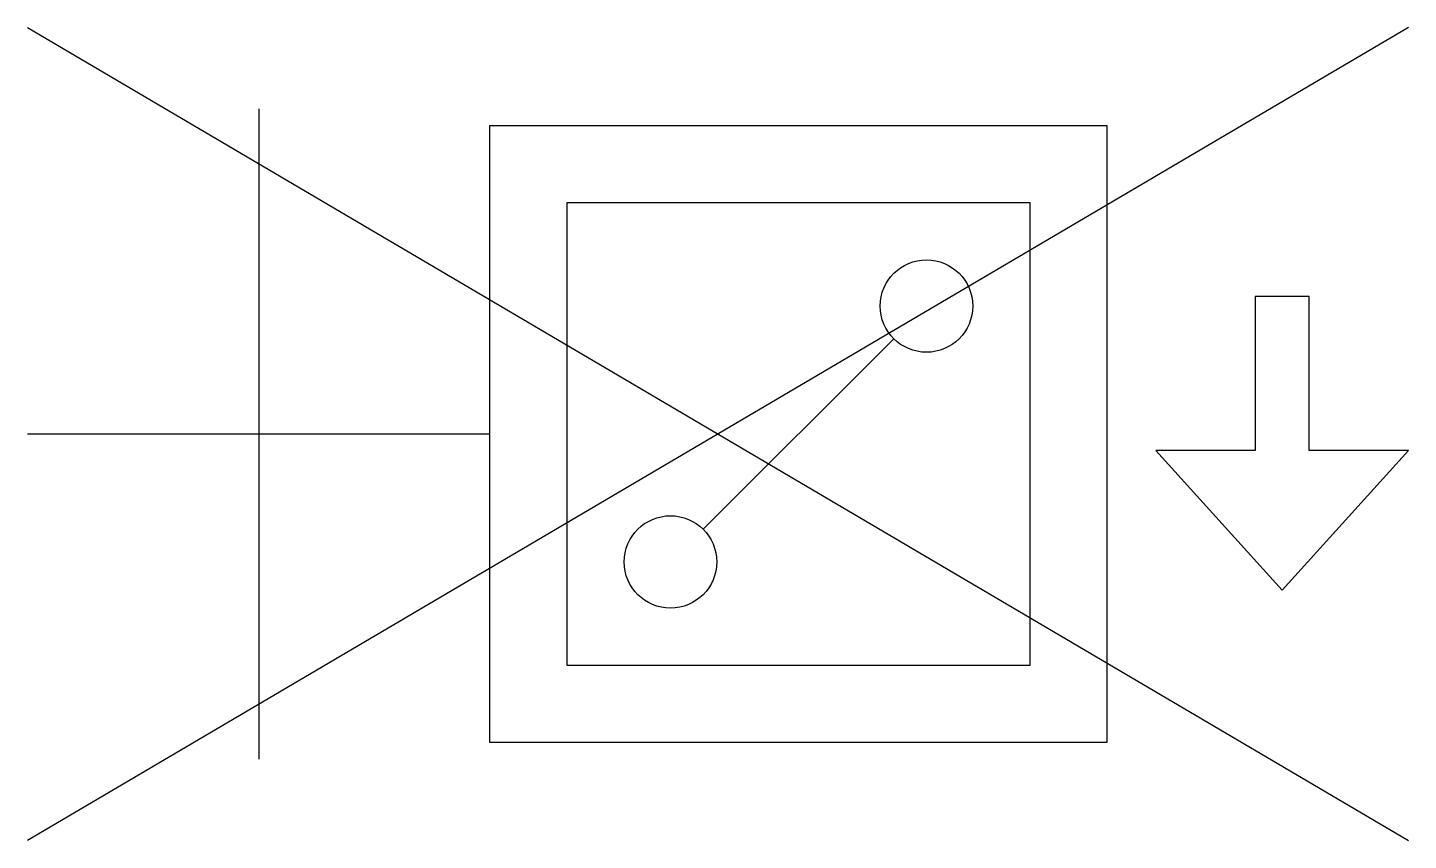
# Model space of a CAD drawing. Header units: metres. Extents: x 0 to 8.96, y -2.64 to 2.64.
import ezdxf

# ---------------------------------------------------------------- set-up
doc = ezdxf.new("R2010")
doc.units = ezdxf.units.M

msp = doc.modelspace()

# ---------------------------------------------------------------- linework, layer by layer
for p, q in [((8.959, 2.637), (0, -2.637)), ((0, 2.637), (8.959, -2.637)), ((1.5, 2.1096), (1.5, -2.1096)), ((4.3831, -0.6184), (5.6199, 0.6184)), ((1.5, 0), (0, 0)), ((3, 0), (1.5, 0))]:
    msp.add_line(p, q)
for points in [[(3, 2.0015), (7.003, 2.0015), (7.003, -2.0015), (3, -2.0015)], [(3.5, 1.5015), (6.503, 1.5015), (6.503, -1.5015), (3.5, -1.5015)], [(8.3143, 0.8929), (7.9639, 0.8929), (7.9639, -0.1071), (7.3193, -0.1071), (8.1391, -1.0124), (8.959, -0.1071), (8.3143, -0.1071)]]:
    msp.add_lwpolyline(points, close=True)
for centre in [(5.832, 0.8305), (4.171, -0.8305)]:
    msp.add_circle(centre, 0.3)

doc.saveas('drawing.dxf')
